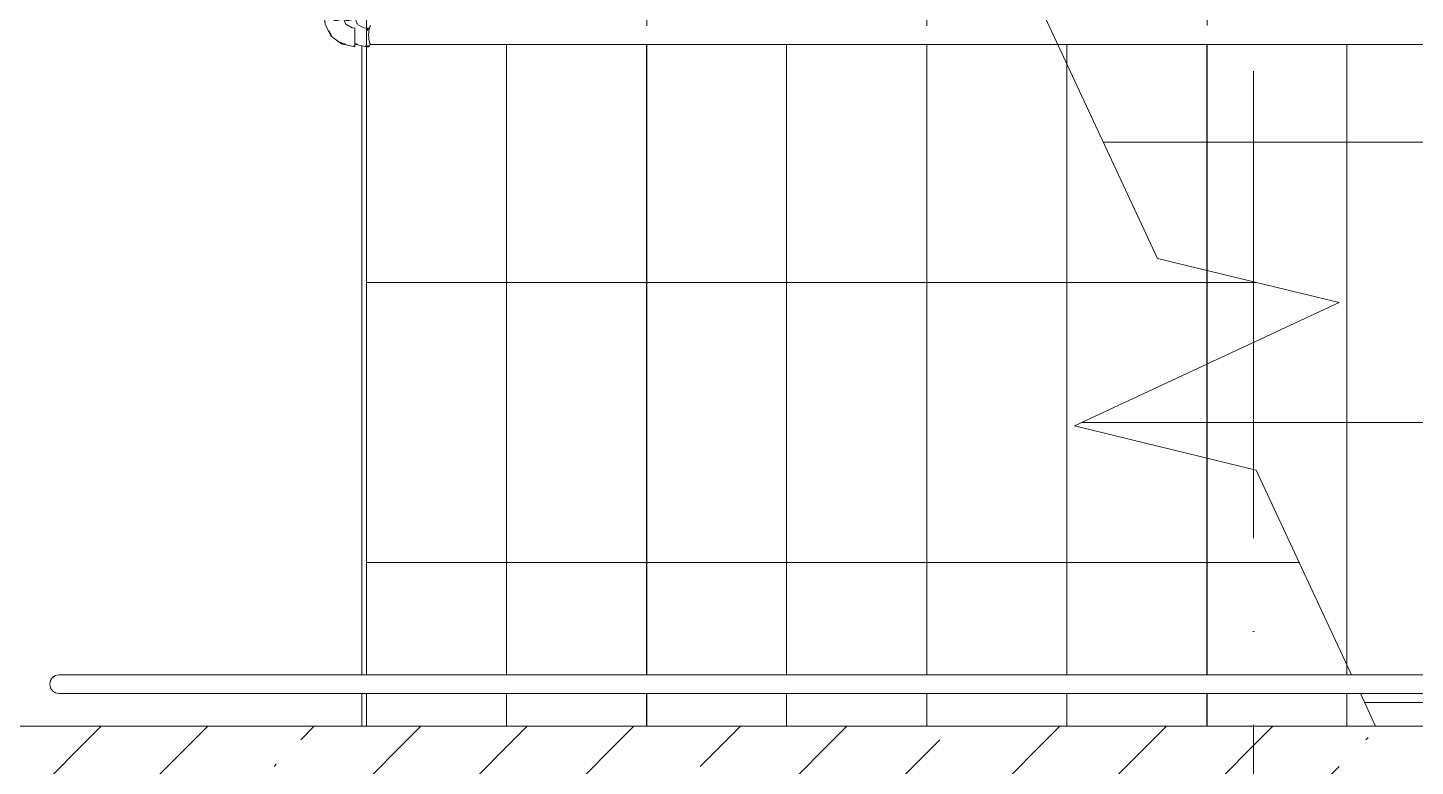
# Model space of a CAD drawing. Header units: millimetres. Extents: x -6467 to 105918, y -7090 to 92481.
# Drawn here: x 94875 to 97846, y 81945 to 83526 of the extents above; entities that cross this region are included whole.
import ezdxf

# ---------------------------------------------------------------- set-up
doc = ezdxf.new("R2010")
doc.units = ezdxf.units.MM
doc.linetypes.add('50_200_ШТРИХ_1Т_ш5_п1_п1_', pattern=[1400, 1000, -200, 0, -200])
for name, color, linetype, lineweight in [('A-FLOR', 7, 'Continuous', 9), ('A-WALL', 7, 'Continuous', 5), ('Ограждение', 7, 'Continuous', 9)]:
    doc.layers.add(name, color=color, linetype=linetype, lineweight=lineweight)
for name, color, linetype, lineweight, true_color in [('S-STRS-1', 7, 'Continuous', 9, 0xaaaaaa), ('S-STRS-2', 7, 'Continuous', 5, 0xbfbfbf), ('S-STRS-MBND-1', 7, 'Continuous', 9, 0xaaaaaa), ('Оси-3', 7, '50_200_ШТРИХ_1Т_ш5_п1_п1_', 9, 0xaaaaaa)]:
    doc.layers.add(name, color=color, linetype=linetype, lineweight=lineweight, true_color=true_color)
pattern_1 = [(180, (95600, 83880.7), (-7e-14, -600), []), (270, (95600, 83880.7), (600, 4e-14), [])]
pattern_2 = [(180, (95600, 83580.7), (-7e-14, -600), []), (270, (95600, 83580.7), (600, 4e-14), [])]

# ---------------------------------------------------------------- blocks, each defined once
blk = doc.blocks.new('О_Элемент поручня_Пристенный_Двухуровневый_Труба_ГОСТ 87321 - О_Элемент поручня_Пристенный_Двухуровневый_Труба_ГОСТ 8732-78 2-21433407-АИ_План этажа Радиаторы_2')
at = {"layer": 'Ограждение'}
for p, q in [((-4640, 0), (280, 0)), ((280, -40), (-4640, -40))]:
    blk.add_line(p, q, dxfattribs=at)
blk.add_arc((280, -20), 20, 270, 90, dxfattribs=at)
blk = doc.blocks.new('О_Элемент поручня_Маршевый_Труба_ГОСТ 8732-78 - О_Элемент поручня_Маршевый_Труба_ГОСТ 8732-78-V191-АИ_План этажа Радиаторы_2')
at = {"layer": 'Ограждение'}
blk.add_line((-13.2, 40), (-3902.6, 40), dxfattribs=at)
at = {"layer": 'Ограждение', "flags": 128}
for points in [[(-8.4, 20), (-8.6, 24.5), (-8.9, 28.7), (-9.5, 32.5), (-10.2, 35.6), (-11.1, 38), (-12.1, 39.5), (-13.2, 40)], [(-13.2, 0), (-12.1, 0.5), (-11.1, 2), (-10.2, 4.4), (-9.5, 7.5), (-8.9, 11.3), (-8.6, 15.5), (-8.4, 20)]]:
    blk.add_lwpolyline(points, dxfattribs=at)
blk = doc.blocks.new('О_Элемент поручня_Загиб_Труба_ГОСТ 1 - О_Элемент поручня_Загиб_Труба_ГОСТ 8732-78 2-V201-АИ_План этажа Радиаторы_2')
at = {"layer": 'Ограждение'}
for p, q in [((95550, 83548.2), (95555.3, 83534.5)), ((95525.5, 83510), (95520.6, 83519.6)), ((95575, 83523.6), (95575, 83525.6)), ((95575, 83499.2), (95575, 83524.6)), ((95575, 83524.1), (95575, 83523.2)), ((95575, 83485.6), (95575, 83499.2)), ((95575, 83487.1), (95572.6, 83487.7)), ((95575, 83487.5), (95575, 83487.1))]:
    blk.add_line(p, q, dxfattribs=at)
at = {"layer": 'Ограждение', "flags": 128}
for points in [[(95575, 83485.6), (95547.1, 83491.7), (95524.7, 83508.6), (95512, 83533), (95510, 83548.2)], [(95556.1, 83533.8), (95569.7, 83526.2), (95575, 83525.6)], [(95555.7, 83491.4), (95547.5, 83493.2), (95544.3, 83495.6)]]:
    blk.add_lwpolyline(points, dxfattribs=at)
at = {"layer": 'Ограждение'}
blk.add_ellipse((95530, 83548.2), major_axis=(20, 0), ratio=0.322266, start_param=4.712389, end_param=6.283185, dxfattribs=at)
blk = doc.blocks.new('О_Элемент поручня_Загиб_Труба_ГОСТ 1 - О_Элемент поручня_Загиб_Труба_ГОСТ 8732-78 2-V154-АИ_План этажа Радиаторы_2')
at = {"layer": 'Ограждение'}
for p, q in [((-125, -143.9), (-119.7, -157.6)), ((-100, -168.5), (-100, -166.5)), ((-100, -169.5), (-100, -167.5)), ((-100, -168), (-100, -169)), ((-119.3, -200.7), (-125, -199.5)), ((-100, -206.5), (-125, -201.1)), ((-100, -205), (-102.4, -204.5)), ((-100, -206.5), (-100, -204.4)), ((-100, -204.6), (-100, -205))]:
    blk.add_line(p, q, dxfattribs=at)
at = {"layer": 'Ограждение', "flags": 128}
blk.add_lwpolyline([(-118.9, -158.4), (-105.3, -166), (-100, -166.5)], dxfattribs=at)
at = {"layer": 'Ограждение'}
blk.add_ellipse((-145, -143.9), major_axis=(20, 0), ratio=0.322266, start_param=4.712389, end_param=6.283185, dxfattribs=at)
blk = doc.blocks.new('О_Элемент поручня_Площадочный_Одноуровневый_ГОСТ 1 - О_Элемент поручня_Площадочный_Одноуровневый_ГОСТ 8732-78 2-V205-АИ_План этажа Радиаторы_2')
at = {"layer": 'Ограждение'}
for p, q in [((9.4, 0), (4.7, 0)), ((9.4, -2), (9.4, 0)), ((9.4, -20), (9.4, 0)), ((9.4, -1.5), (9.4, -2.1)), ((9.4, -40), (9.4, -20)), ((3.7, -39.5), (4.7, -40)), ((4.7, -40), (9.4, -40)), ((9.4, -36), (9.4, -38.5)), ((9.4, -40), (9.4, -37.3))]:
    blk.add_line(p, q, dxfattribs=at)
at = {"layer": 'Ограждение', "flags": 128}
for points in [[(4.7, 0), (3.7, -0.5), (2.7, -2), (1.8, -4.4)], [(3.2, -2.7), (4.2, -1.6), (5.2, -1.6), (6.3, -2.7)], [(6.8, -2), (5.8, -0.5), (4.7, 0)], [(7.2, -35.2), (6.3, -37.3), (5.2, -38.4), (4.2, -38.4), (3.2, -37.3)], [(4.7, -40), (5.8, -39.5), (6.8, -38), (7.7, -35.6)]]:
    blk.add_lwpolyline(points, dxfattribs=at)
blk = doc.blocks.new('О_Элемент поручня_Площадочный_Одноуровневый_ГОСТ 1 - О_Элемент поручня_Площадочный_Одноуровневый_ГОСТ 8732-78 2-V206-АИ_План этажа Радиаторы_2')
at = {"layer": 'Ограждение'}
for p, q in [((9.4, 0), (4.7, 0)), ((9.4, -2), (9.4, 0)), ((9.4, -2.7), (9.4, 0)), ((3.7, -39.5), (4.7, -40)), ((4.7, -40), (9.4, -40)), ((9.4, -40), (9.4, -37.3)), ((9.4, -37.9), (9.4, -38.5)), ((9.4, -40), (9.4, -38))]:
    blk.add_line(p, q, dxfattribs=at)
at = {"layer": 'Ограждение', "flags": 128}
for points in [[(4.7, 0), (3.7, -0.5), (2.7, -2), (1.8, -4.4)], [(3.2, -2.7), (4.2, -1.6), (5.2, -1.6), (6.3, -2.7)], [(6.8, -2), (5.8, -0.5), (4.7, 0)], [(7.2, -35.2), (6.3, -37.3), (5.2, -38.4), (4.2, -38.4), (3.2, -37.3)], [(4.7, -40), (5.8, -39.5), (6.8, -38), (7.7, -35.6)]]:
    blk.add_lwpolyline(points, dxfattribs=at)

msp = doc.modelspace()

# ---------------------------------------------------------------- hatches: boundary and pattern name
at = {"layer": 'A-WALL'}
h = msp.add_hatch(dxfattribs=at)
h.set_pattern_fill('FP_1', color=256, style=0, pattern_type=2)
h.set_pattern_definition([(45, (0, 0), (-228.0985, 228.0985), []), (45, (228.1, 0), (-228.0985, 228.0985), [403.225, -80.645, 6.706, -73.939])])
h.paths.add_polyline_path([(100750, 81780.7), (100750, 82030.7), (93750, 82030.7), (93750, 81780.7), (99166.3, 81780.7)])
at = {"layer": 'S-STRS-2'}
h = msp.add_hatch(dxfattribs=at)
h.set_pattern_fill('FP_14', color=256, style=0, pattern_type=2)
h.set_pattern_definition(pattern_1)
h.paths.add_polyline_path([(97100, 83449), (97100, 83490.7), (97080.6, 83490.7), (97096.9, 83455.7)])
h.paths.add_polyline_path([(97061.8, 83531), (97100, 83531), (97100, 83880.7), (96800, 83880.7), (96800, 83580.7), (97038.6, 83580.7)])
h = msp.add_hatch(dxfattribs=at)
h.set_pattern_fill('FP_14', color=256, style=0, pattern_type=2)
h.set_pattern_definition(pattern_1)
h.paths.add_polyline_path([(97400, 82604.8), (97400, 82805.7), (97116.8, 82673.6), (97294.3, 82630.5)])
h.paths.add_polyline_path([(97400, 83006.6), (97400, 83490.7), (97100, 83490.7), (97100, 83449), (97294.3, 83032.3)])
h.paths.add_polyline_path([(97100, 83531), (97400, 83531), (97400, 83880.7), (97100, 83880.7), (97100, 83580.7)])
h = msp.add_hatch(dxfattribs=at)
h.set_pattern_fill('FP_14', color=256, style=0, pattern_type=2)
h.set_pattern_definition(pattern_1)
h.paths.add_polyline_path([(97700, 82162.3), (97700, 83490.7), (97400, 83490.7), (97400, 83006.6), (97683.2, 82937.8), (97400, 82805.7), (97400, 82604.8), (97505.7, 82579.1)])
h.paths.add_polyline_path([(97700, 83531), (97700, 83880.7), (97600, 83880.7), (97600, 83860.7), (97494.8, 83860.7), (97493.5, 83820.7), (97485.2, 83820.7), (97485.2, 83860.7), (97480, 83860.7), (97480, 83880.7), (97400, 83880.7), (97400, 83531), (97624.3, 83531)])
h.paths.add_polyline_path([(97505.3, 83580.7), (97504.3, 83580.7), (97505.3, 83600.7), (97624.3, 83600.7), (97624.3, 83580.7)])
h = msp.add_hatch(dxfattribs=at)
h.set_pattern_fill('FP_14', color=256, style=0, pattern_type=2)
h.set_pattern_definition(pattern_1)
h.paths.add_polyline_path([(97761.4, 82030.7), (98000, 82030.7), (98000, 82100.7), (97728.7, 82100.7)])
h.paths.add_polyline_path([(97761.4, 82140.7), (98000, 82140.7), (98000, 83490.7), (97700, 83490.7), (97700, 82162.3), (97710.1, 82140.7)])
h.paths.add_polyline_path([(97700, 83531), (98000, 83531), (98000, 83880.7), (97700, 83880.7), (97700, 83620)])
h = msp.add_hatch(dxfattribs=at)
h.set_pattern_fill('FP_15', color=256, style=0, pattern_type=2)
h.set_pattern_definition(pattern_2)
h.paths.add_polyline_path([(95900, 82030.7), (95900, 82100.7), (95600, 82100.7), (95600, 82030.7), (95844.3, 82030.7)])
h.paths.add_polyline_path([(95900, 82140.7), (95900, 83490.7), (95605.4, 83489.5), (95600, 83490.6), (95600, 83521.3), (95606, 83523.6), (95609.6, 83530.7), (95900, 83530.7), (95900, 83580.7), (95719.2, 83580.7), (95717.9, 83565.7), (95709.5, 83565.7), (95709.5, 83580.7), (95600, 83580.7), (95600, 82140.7), (95844.3, 82140.7)])
h.paths.add_polyline_path([(95714.3, 83535.7), (95711.1, 83537.9), (95715.6, 83544.7), (95718.7, 83540.8), (95715.6, 83536)])
h.paths.add_polyline_path([(95709.4, 83550.4), (95711.8, 83556.6), (95718.3, 83556.6), (95717.9, 83550.8), (95709.5, 83550.5)])
h = msp.add_hatch(dxfattribs=at)
h.set_pattern_fill('FP_15', color=256, style=0, pattern_type=2)
h.set_pattern_definition(pattern_2)
h.paths.add_polyline_path([(95900, 82030.7), (96200, 82030.7), (96200, 82100.7), (95900, 82100.7)])
h.paths.add_polyline_path([(95900, 82140.7), (96200, 82140.7), (96200, 83490.7), (95900, 83490.7), (95900, 82751.8)])
h.paths.add_polyline_path([(95900, 83530.7), (96200, 83530.7), (96200, 83580.7), (95900, 83580.7)])
h = msp.add_hatch(dxfattribs=at)
h.set_pattern_fill('FP_15', color=256, style=0, pattern_type=2)
h.set_pattern_definition(pattern_2)
h.paths.add_polyline_path([(96500, 82030.7), (96500, 82100.7), (96200, 82100.7), (96200, 82030.7)])
h.paths.add_polyline_path([(96500, 82140.7), (96500, 83490.7), (96200, 83490.7), (96200, 82140.7)])
h.paths.add_polyline_path([(96200, 83530.7), (96500, 83530.7), (96500, 83580.7), (96200, 83580.7)])
h = msp.add_hatch(dxfattribs=at)
h.set_pattern_fill('FP_15', color=256, style=0, pattern_type=2)
h.set_pattern_definition(pattern_2)
h.paths.add_polyline_path([(96500, 82030.7), (96800, 82030.7), (96800, 82100.7), (96500, 82100.7)])
h.paths.add_polyline_path([(96800, 82140.7), (96800, 83490.7), (96500, 83490.7), (96500, 82140.7)])
h.paths.add_polyline_path([(96500, 83530.7), (96800, 83530.7), (96800, 83580.7), (96719.2, 83580.7), (96717.9, 83565.7), (96709.5, 83565.7), (96709.5, 83580.7), (96500, 83580.7)])
h.paths.add_polyline_path([(96714.3, 83535.7), (96711.1, 83537.9), (96715.6, 83544.7), (96718.7, 83540.8), (96715.6, 83536)])
h.paths.add_polyline_path([(96709.4, 83550.4), (96711.8, 83556.6), (96718.3, 83556.6), (96717.9, 83550.8), (96709.5, 83550.5)])
h = msp.add_hatch(dxfattribs=at)
h.set_pattern_fill('FP_15', color=256, style=0, pattern_type=2)
h.set_pattern_definition(pattern_2)
h.paths.add_polyline_path([(96800, 82030.7), (97100, 82030.7), (97100, 82100.7), (96800, 82100.7)])
h.paths.add_polyline_path([(97100, 82140.7), (97100, 83449), (97080.6, 83490.7), (96800, 83490.7), (96800, 82140.7), (96823.3, 82140.7)])
h.paths.add_polyline_path([(97061.9, 83530.7), (97038.6, 83580.7), (96800, 83580.7), (96800, 83530.7), (96913.9, 83530.7)])
h = msp.add_hatch(dxfattribs=at)
h.set_pattern_fill('FP_15', color=256, style=0, pattern_type=2)
h.set_pattern_definition(pattern_2)
h.paths.add_polyline_path([(97400, 82030.7), (97400, 82100.7), (97100, 82100.7), (97100, 82030.7)])
h.paths.add_polyline_path([(97102.9, 82140.7), (97400, 82140.7), (97400, 82604.8), (97116.8, 82673.6), (97400, 82805.7), (97400, 83006.6), (97294.3, 83032.3), (97100, 83449), (97100, 82140.7)])
h = msp.add_hatch(dxfattribs=at)
h.set_pattern_fill('FP_15', color=256, style=0, pattern_type=2)
h.set_pattern_definition(pattern_2)
h.paths.add_polyline_path([(97400, 82030.7), (97700, 82030.7), (97700, 82100.7), (97400, 82100.7)])
h.paths.add_polyline_path([(97650.7, 82140.7), (97700, 82140.7), (97700, 82162.3), (97505.3, 82579.2), (97400, 82604.8), (97400, 82140.7), (97505.3, 82140.7)])
h.paths.add_polyline_path([(97400, 82805.7), (97683.2, 82937.8), (97400, 83006.6)])
h = msp.add_hatch(dxfattribs=at)
h.set_pattern_fill('FP_15', color=256, style=0, pattern_type=2)
h.set_pattern_definition(pattern_2)
h.paths.add_polyline_path([(97761.4, 82030.7), (97728.7, 82100.7), (97700, 82100.7), (97700, 82030.7)])
h.paths.add_polyline_path([(97710.1, 82140.7), (97700, 82162.3), (97700, 82140.7)])

# ---------------------------------------------------------------- linework, layer by layer
at = {"layer": 'A-FLOR'}
for p, q in [((95590, 82140.7), (95590, 83487.5)), ((95590, 82030.7), (95590, 82100.7))]:
    msp.add_line(p, q, dxfattribs=at)
at = {"layer": 'A-WALL'}
msp.add_line((100750, 82030.7), (93750, 82030.7), dxfattribs=at)
at = {"layer": 'S-STRS-1'}
for p, q in [((95600, 83580.7), (95600, 83522.7)), ((95600, 83580.7), (95600, 83522.7)), ((95600, 83487.7), (95600, 82140.7)), ((95600, 83487.7), (95600, 82140.7)), ((95900, 83491.2), (95900, 82140.7)), ((95900, 83491.2), (95900, 82140.7)), ((96200, 83491), (96200, 82140.7)), ((96200, 83491), (96200, 82140.7)), ((96500, 83491.2), (96500, 82140.7)), ((96500, 83491.2), (96500, 82140.7)), ((96800, 83491.2), (96800, 82140.7)), ((96800, 83491.2), (96800, 82140.7)), ((97100, 83491.2), (97100, 83449)), ((97100, 83491.2), (97100, 83449)), ((97400, 83491.2), (97400, 83006.6)), ((97400, 83491.2), (97400, 83006.6)), ((97700, 83491.2), (97700, 82162.3)), ((97700, 83491.2), (97700, 82162.3)), ((97100, 83449), (97100, 82140.7)), ((97100, 83449), (97100, 82140.7)), ((97400, 83006.6), (97400, 82805.7)), ((97400, 83006.6), (97400, 82805.7)), ((97400, 82805.7), (97400, 82604.8)), ((97400, 82805.7), (97400, 82604.8)), ((97400, 82604.8), (97400, 82140.7)), ((97400, 82604.8), (97400, 82140.7)), ((97700, 82162.3), (97700, 82140.7)), ((97700, 82162.3), (97700, 82140.7)), ((95600, 82100.7), (95600, 82030.7)), ((95600, 82100.7), (95600, 82030.7)), ((95900, 82100.7), (95900, 82030.7)), ((95900, 82100.7), (95900, 82030.7)), ((96200, 82100.7), (96200, 82030.7)), ((96200, 82100.7), (96200, 82030.7)), ((96500, 82100.7), (96500, 82030.7)), ((96500, 82100.7), (96500, 82030.7)), ((96800, 82100.7), (96800, 82030.7)), ((96800, 82100.7), (96800, 82030.7)), ((97100, 82100.7), (97100, 82030.7)), ((97100, 82100.7), (97100, 82030.7)), ((97400, 82100.7), (97400, 82030.7)), ((97400, 82100.7), (97400, 82030.7)), ((97700, 82100.7), (97700, 82030.7)), ((97700, 82100.7), (97700, 82030.7)), ((97700, 82030.7), (97761.4, 82030.7))]:
    msp.add_line(p, q, dxfattribs=at)
at = {"layer": 'S-STRS-MBND-1'}
for p, q in [((97294.3, 83032.3), (97038.6, 83580.7)), ((97683.2, 82937.8), (97294.3, 83032.3)), ((97116.8, 82673.6), (97683.2, 82937.8)), ((97505.7, 82579.1), (97116.8, 82673.6)), ((97710.1, 82140.7), (97505.7, 82579.1)), ((97761.4, 82030.7), (97728.7, 82100.7))]:
    msp.add_line(p, q, dxfattribs=at)
at = {"layer": 'Оси-3'}
for p, q in [((97500, 47431), (97500, 91281)), ((-5267.3, 82030.7), (104718, 82030.7))]:
    msp.add_line(p, q, dxfattribs=at)

# ---------------------------------------------------------------- block references
at = {"layer": 'Ограждение'}
for name, p in [('О_Элемент поручня_Загиб_Труба_ГОСТ 1 - О_Элемент поручня_Загиб_Труба_ГОСТ 8732-78 2-V201-АИ_План этажа Радиаторы_2', (0, 0)), ('О_Элемент поручня_Загиб_Труба_ГОСТ 1 - О_Элемент поручня_Загиб_Труба_ГОСТ 8732-78 2-V154-АИ_План этажа Радиаторы_2', (95700, 83692.1))]:
    msp.add_blockref(name, p, dxfattribs=at)
at = {"layer": 'Ограждение', "rotation": 180}
for name, p in [('О_Элемент поручня_Маршевый_Труба_ГОСТ 8732-78 - О_Элемент поручня_Маршевый_Труба_ГОСТ 8732-78-V191-АИ_План этажа Радиаторы_2', (95596.5, 83530.7)), ('О_Элемент поручня_Площадочный_Одноуровневый_ГОСТ 1 - О_Элемент поручня_Площадочный_Одноуровневый_ГОСТ 8732-78 2-V205-АИ_План этажа Радиаторы_2', (95609.4, 83485.6)), ('О_Элемент поручня_Площадочный_Одноуровневый_ГОСТ 1 - О_Элемент поручня_Площадочный_Одноуровневый_ГОСТ 8732-78 2-V206-АИ_План этажа Радиаторы_2', (95609.4, 83485.6)), ('О_Элемент поручня_Пристенный_Двухуровневый_Труба_ГОСТ 87321 - О_Элемент поручня_Пристенный_Двухуровневый_Труба_ГОСТ 8732-78 2-21433407-АИ_План этажа Радиаторы_2', (95222.1, 82100.7))]:
    msp.add_blockref(name, p, dxfattribs=at)

doc.saveas('drawing.dxf')
